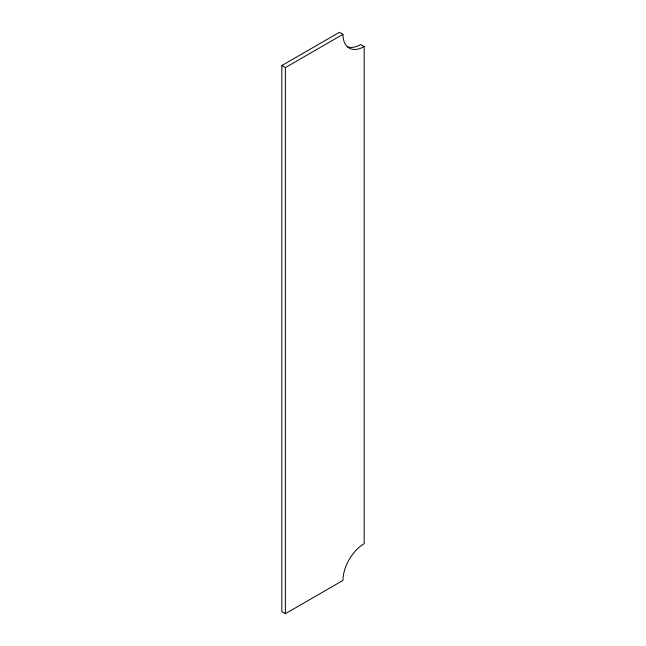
<?xml version="1.0" encoding="UTF-8"?>
<svg xmlns="http://www.w3.org/2000/svg" width="646" height="646" viewBox="0 0 646 646"><rect width="100%" height="100%" fill="white"/><g stroke="black" fill="none" stroke-linecap="round" stroke-linejoin="round"><path stroke-width="0.97" d="M281.826 65.561L339.433 32.3L342.969 34.343A29.991 17.313 -60 0 0 364.174 46.585L364.174 543.706A29.991 17.313 -60 0 0 342.969 580.439L285.354 613.7L281.826 611.657L281.826 65.561L285.354 67.604L342.969 34.343M364.174 46.585L360.646 44.542A29.991 17.313 -60 0 1 347.403 46.827M285.354 67.604L285.354 613.7"/></g></svg>
